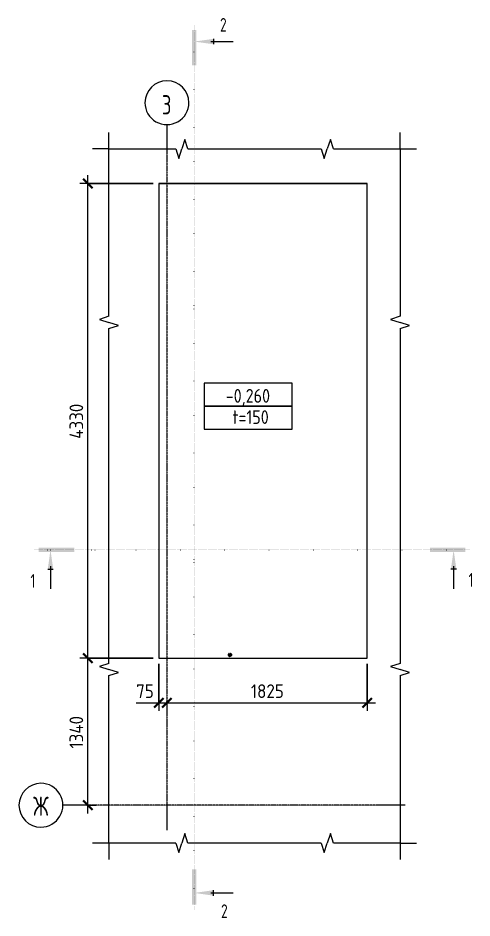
# Model space of a CAD drawing. Header units: millimetres. Extents: x 17973 to 40715, y -1353 to 27138.
# Drawn here: x 17973 to 22110, y 18932 to 27138 of the extents above; entities that cross this region are included whole.
import ezdxf

# ---------------------------------------------------------------- set-up
doc = ezdxf.new("R2010")
doc.units = ezdxf.units.MM
doc.linetypes.add('02 Штрихпунктирная _20 мм_', pattern=[25, 20, -2.5, 0, -2.5])
doc.linetypes.add('04 Пунктир 10мм', pattern=[10, 0, -10])
for name, color, linetype, lineweight in [('AA_Dim', 7, 'Continuous', 9), ('AA_Dim-50', 7, 'Continuous', 9), ('AA_Linii', 7, 'Continuous', 9), ('AA_Oformlenie', 7, 'Continuous', 9), ('AA_Razrez', 7, 'Continuous', 9), ('AA_Vinoska', 7, 'Continuous', 9), ('AF_Perekritie_Опалубка', 253, 'Continuous', 20), ('Gen_Text', 7, 'Continuous', 9), ('KR_Detal', 7, 'Continuous', 20), ('KR_Fundament', 7, 'Continuous', 20), ('Оси', 7, 'Continuous', 9)]:
    doc.layers.add(name, color=color, linetype=linetype, lineweight=lineweight)
doc.styles.add('ISOCPEUR', font='isocpeur.ttf', dxfattribs={"width": 0.7, "height": 175})
doc.styles.add('ISOCPEUR_1', font='isocpeur.ttf', dxfattribs={"width": 0.7, "height": 125})
doc.styles.add('ISOCPEUR_2', font='isocpeur.ttf', dxfattribs={"width": 0.9, "height": 125})
doc.styles.add('ISOCPEUR_3', font='isocpeur.ttf', dxfattribs={"width": 0.85, "height": 125})
doc.dimstyles.new('00_Точн_3_знака__прозр_', dxfattribs={"dimscale": 304.8, "dimtxt": 124.497647, "dimasz": 0.278871, "dimexe": 0.246063, "dimexo": 0.164042, "dimgap": 0.016404, "dimtad": 1, "dimdec": 3, "dimrnd": 0.001, "dimdsep": 46, "dimtxsty": 'ISOCPEUR_2', "dimblk1": 'OBLIQUE', "dimblk2": 'OBLIQUE', "dimsah": 1, "dimcen": 0.09, "dimdle": 0.246063, "dimazin": 0, "dimtfac": 1, "dimtdec": 4, "dimtix": 1, "dimtmove": 1, "dimatfit": 3, "dimfxl": 1, "dimtvp": 1, "dimtolj": 1, "dimtzin": 0, "dimlwd": 18, "dimlwe": 18, "dimarcsym": 2})
doc.dimstyles.new('00_Точн_3_знака__прозр__1', dxfattribs={"dimscale": 304.8, "dimtxt": 124.497647, "dimasz": 0.278871, "dimexe": 0.246063, "dimexo": 0.164042, "dimgap": 0.016404, "dimtad": 1, "dimdec": 3, "dimrnd": 0.001, "dimdsep": 46, "dimtxsty": 'ISOCPEUR_2', "dimblk1": 'OBLIQUE', "dimblk2": 'OBLIQUE', "dimsah": 1, "dimcen": 0.09, "dimdle": 0.246063, "dimazin": 0, "dimtfac": 1, "dimtdec": 4, "dimtix": 1, "dimtmove": 0, "dimatfit": 3, "dimfxl": 1, "dimtvp": 1, "dimtolj": 1, "dimtzin": 0, "dimlwd": 18, "dimlwe": 18, "dimarcsym": 2})

# ---------------------------------------------------------------- blocks, each defined once
blk = doc.blocks.new('204_Плита по профлисту с монолитным слоем с вырезанием плиты_ГОСТ 24045-2016__Фунд_Перекрытие_ - Н75-4331534-Схема расположения монолитной плиты по профилированному листу в_о 3_Ж на отм_ -0_260')
at = {"layer": 'KR_Fundament'}
for p, q in [((4330, 1900), (0, 1900)), ((0, 1900), (0, 0)), ((4330, 0), (4330, 1900)), ((0, 0), (4330, 0))]:
    blk.add_line(p, q, dxfattribs=at)
blk = doc.blocks.new('Кровельный саморез - Кровелный саморез 4_8х25-4161711-Схема расположения монолитной плиты по профилированному листу в_о 3_Ж на отм_ -0_260')
at = {"layer": 'KR_Detal', "lineweight": 60}
for start, end in [(360, 180), (180, 360)]:
    blk.add_arc((0, 0), 1.79, start, end, dxfattribs=at)
blk = doc.blocks.new('011_Прямоугольник обрыва _ЭлУзла_ - 011_Прямоугольник обрыва _ЭлУзла_-4327868-Схема расположения монолитной плиты по профилированному листу в_о 3_Ж на отм_ -0_260')
at = {"layer": 'AA_Oformlenie'}
for p, q in [((0, -1526.1), (0, 0)), ((0, 0), (608.4, 0)), ((719.7, 0), (1935.2, 0)), ((2046.5, 0), (2653.6, 0)), ((2653.6, 0), (2653.6, -1526.1)), ((0, -4691), (0, -1637.4)), ((2653.6, -1637.4), (2653.6, -4691)), ((0, -6329.7), (0, -4802.3)), ((2653.6, -4802.3), (2653.6, -6329.7)), ((608.4, -6329.7), (0, -6329.7)), ((1935.2, -6329.7), (719.7, -6329.7)), ((2653.6, -6329.7), (2046.5, -6329.7))]:
    blk.add_line(p, q, dxfattribs=at)
blk = doc.blocks.new('Ось сетки - d_4мм-2765513-Схема расположения монолитной плиты по профилированному листу в_о 3_Ж на отм_ -0_260')
at = {"layer": 'Оси'}
for start, end in [(360, 180), (360, 180), (180, 360), (180, 360)]:
    blk.add_arc((0, 0), 4, start, end, dxfattribs=at)
blk = doc.blocks.new('Разрез - Номер узла_ сзади-394133-Схема расположения монолитной плиты по профилированному листу в_о 3_Ж на отм_ -0_260')
at = {"layer": 'AA_Razrez'}
for points in [[(7.33, 0.4), (7.33, -0.39), (0.87, -0.39), (0.87, 0.4)], [(3.5, -3.53), (2.5, -3.53), (3, 0)]]:
    blk.add_hatch(color=256, dxfattribs=at).paths.add_polyline_path(points)
for p, q in [((3, -3), (3, -7.1)), ((2.5, -3.53), (3.5, -3.53))]:
    blk.add_line(p, q, dxfattribs=at)
blk = doc.blocks.new('Разрез - Номер узла_ спереди-394134-Схема расположения монолитной плиты по профилированному листу в_о 3_Ж на отм_ -0_260')
at = {"layer": 'AA_Razrez'}
for points in [[(7.33, 0.4), (7.33, -0.39), (0.87, -0.39), (0.87, 0.4)], [(3.5, -3.53), (2.5, -3.53), (3, 0)]]:
    blk.add_hatch(color=256, dxfattribs=at).paths.add_polyline_path(points)
for p, q in [((3, -3), (3, -7.1)), ((2.5, -3.53), (3.5, -3.53))]:
    blk.add_line(p, q, dxfattribs=at)
blk = doc.blocks.new('DIMBLOCK1-Схема расположения монолитной плиты по профилированному листу в_о 3_Ж на отм_ -0_260')
at = {"layer": 'AA_Dim-50', "lineweight": 18}
for p, q in [((19255.1, 21250), (19255.1, 20819.2)), ((19255.1, 20894.2), (19255.1, 21250)), ((19049.8, 20894.2), (19257.8, 20894.2)), ((19180.1, 20894.2), (19330.1, 20894.2)), ((19257.8, 20894.2), (19292.6, 20894.2)), ((19330.1, 20904.3), (19330.1, 20819.2)), ((19330.1, 20894.2), (19330.1, 20904.3))]:
    blk.add_line(p, q, dxfattribs=at)
at = {"layer": 'AA_Dim-50', "lineweight": 30}
for p, q in [((19255.1, 20894.2), (19297.6, 20936.7)), ((19330.1, 20894.2), (19372.6, 20936.7)), ((19255.1, 20894.2), (19212.6, 20851.7)), ((19330.1, 20894.2), (19287.6, 20851.7))]:
    blk.add_line(p, q, dxfattribs=at)
at = {"layer": 'AA_Dim-50', "color": 0, "lineweight": 18, "insert": (19049.8, 21062.5), "char_height": 125, "width": 189.619, "attachment_point": 1, "line_spacing_factor": 1.149209, "style": 'ISOCPEUR_2'}
blk.add_mtext('75', dxfattribs=at)
blk = doc.blocks.new('_Oblique')
at = {"color": 0, "linetype": 'ByBlock', "lineweight": -2}
blk.add_line((-0.5, -0.5), (0.5, 0.5), dxfattribs=at)
blk = doc.blocks.new('DIMBLOCK2-Схема расположения монолитной плиты по профилированному листу в_о 3_Ж на отм_ -0_260')
at = {"layer": 'AA_Dim-50', "lineweight": 18}
for p, q in [((21155.1, 21250), (21155.1, 20819.2)), ((21155.1, 20894.2), (21155.1, 21250)), ((19330.1, 20904.3), (19330.1, 20819.2)), ((19330.1, 20894.2), (19330.1, 20904.3)), ((19330.1, 20894.2), (21230.1, 20894.2))]:
    blk.add_line(p, q, dxfattribs=at)
at = {"layer": 'AA_Dim-50', "lineweight": 30}
for p, q in [((19330.1, 20894.2), (19372.6, 20936.7)), ((21155.1, 20894.2), (21197.6, 20936.7)), ((19330.1, 20894.2), (19287.6, 20851.7)), ((21155.1, 20894.2), (21112.6, 20851.7))]:
    blk.add_line(p, q, dxfattribs=at)
at = {"layer": 'AA_Dim-50', "color": 0, "lineweight": 18, "insert": (20095.3, 21062.5), "char_height": 125, "width": 353.382, "attachment_point": 1, "line_spacing_factor": 1.149209, "style": 'ISOCPEUR_2'}
blk.add_mtext('1825', dxfattribs=at)
blk = doc.blocks.new('DIMBLOCK3-Схема расположения монолитной плиты по профилированному листу в_о 3_Ж на отм_ -0_260')
at = {"layer": 'AA_Dim-50', "lineweight": 30}
for p, q in [((18610.4, 21300), (18567.9, 21342.5)), ((18610.4, 21300), (18652.9, 21257.5)), ((18610.4, 19960), (18567.9, 20002.5)), ((18610.4, 19960), (18652.9, 19917.5))]:
    blk.add_line(p, q, dxfattribs=at)
at = {"layer": 'AA_Dim-50', "lineweight": 18}
for p, q in [((19205.1, 21300), (18535.4, 21300)), ((18610.4, 19885), (18610.4, 21300)), ((18610.4, 21300), (19205.1, 21300)), ((18600.3, 19960), (18685.4, 19960)), ((18610.4, 19960), (18600.3, 19960))]:
    blk.add_line(p, q, dxfattribs=at)
at = {"layer": 'AA_Dim-50', "color": 0, "lineweight": 18, "insert": (18442.1, 20476.8), "char_height": 125, "width": 367.747, "attachment_point": 1, "rotation": 90, "line_spacing_factor": 1.149209, "style": 'ISOCPEUR_2'}
blk.add_mtext('1340', dxfattribs=at)
blk = doc.blocks.new('DIMBLOCK4-Схема расположения монолитной плиты по профилированному листу в_о 3_Ж на отм_ -0_260')
at = {"layer": 'AA_Dim-50', "lineweight": 18}
for p, q in [((18610.4, 21300), (18610.4, 25705)), ((19205.1, 25630), (18535.4, 25630)), ((18610.4, 25630), (19205.1, 25630)), ((19205.1, 21300), (18535.4, 21300)), ((18610.4, 21300), (19205.1, 21300))]:
    blk.add_line(p, q, dxfattribs=at)
at = {"layer": 'AA_Dim-50', "lineweight": 30}
for p, q in [((18610.4, 25630), (18567.9, 25672.5)), ((18610.4, 25630), (18652.9, 25587.5)), ((18610.4, 21300), (18567.9, 21342.5)), ((18610.4, 21300), (18652.9, 21257.5))]:
    blk.add_line(p, q, dxfattribs=at)
at = {"layer": 'AA_Dim-50', "color": 0, "lineweight": 18, "insert": (18442.1, 23301), "char_height": 125, "width": 393.604, "attachment_point": 1, "rotation": 90, "line_spacing_factor": 1.149209, "style": 'ISOCPEUR_2'}
blk.add_mtext('4330', dxfattribs=at)
blk = doc.blocks.new('042_М_ФундПлиты_ТолщинаОтметка - 042_М_ФундПлиты_ТолщинаОтметка-647274-Схема расположения монолитной плиты по профилированному листу в_о 3_Ж на отм_ -0_260')
at = {"layer": 'AA_Vinoska'}
for p, q in [((8, 4.17), (-8, 4.17)), ((-8, 4.17), (-8, 0)), ((8, 0), (8, 4.17)), ((8, 0), (-8, 0)), ((-8, 0), (-8, -4.17)), ((-8, 0), (8, 0)), ((8, -4.17), (8, 0)), ((-8, -4.17), (8, -4.17))]:
    blk.add_line(p, q, dxfattribs=at)

msp = doc.modelspace()

# ---------------------------------------------------------------- linework, layer by layer
at = {"layer": 'AA_Linii'}
msp.add_line((19255.0087, 25630.0001), (21155.0617, 25630.0001), dxfattribs=at)
at = {"layer": 'AA_Razrez', "linetype": '04 Пунктир 10мм'}
for p, q in [((19579.4587, 19010.3533), (19579.4587, 27072.9239)), ((18118.9847, 22288.6658), (22092.8022, 22288.6658))]:
    msp.add_line(p, q, dxfattribs=at)
at = {"layer": 'AA_Vinoska'}
for p, q in [((18801.4418, 25944.0968), (18801.4418, 26094.0968)), ((19493.0081, 26030.7469), (19464.8538, 25944.0968)), ((19521.1625, 25944.0968), (19493.0081, 26030.7469)), ((20819.8321, 26030.7469), (20791.6778, 25944.0968)), ((20847.9864, 25944.0968), (20819.8321, 26030.7469)), ((21455.0897, 25944.0968), (21455.0897, 26094.0968)), ((18801.4418, 25944.0968), (18651.4418, 25944.0968)), ((19409.8538, 25944.0968), (19437.3538, 25857.4942)), ((19437.3538, 25857.4942), (19464.8538, 25944.0968)), ((20736.6778, 25944.0968), (20764.1778, 25857.4942)), ((20764.1778, 25857.4942), (20791.6778, 25944.0968)), ((21455.0897, 25944.0968), (21605.0897, 25944.0968)), ((18801.4418, 24417.9813), (18714.7917, 24389.827)), ((18714.7917, 24389.827), (18801.4418, 24361.6726)), ((21455.0897, 24417.9813), (21368.4396, 24389.827)), ((21368.4396, 24389.827), (21455.0897, 24361.6726)), ((18888.0444, 24334.1726), (18801.4418, 24361.6726)), ((18801.4418, 24306.6726), (18888.0444, 24334.1726)), ((21541.6923, 24334.1726), (21455.0897, 24361.6726)), ((21455.0897, 24306.6726), (21541.6923, 24334.1726)), ((18801.4418, 21253.1331), (18714.7917, 21224.9787)), ((18714.7917, 21224.9787), (18801.4418, 21196.8244)), ((18888.0444, 21169.3244), (18801.4418, 21196.8244)), ((21455.0897, 21253.1331), (21368.4396, 21224.9787)), ((21368.4396, 21224.9787), (21455.0897, 21196.8244)), ((21541.6923, 21169.3244), (21455.0897, 21196.8244)), ((18801.4418, 21141.8244), (18888.0444, 21169.3244)), ((21455.0897, 21141.8244), (21541.6923, 21169.3244)), ((19493.0081, 19701.0504), (19464.8538, 19614.4003)), ((19521.1625, 19614.4003), (19493.0081, 19701.0504)), ((20819.8321, 19701.0504), (20791.6778, 19614.4003)), ((20847.9864, 19614.4003), (20819.8321, 19701.0504)), ((18801.4418, 19614.4003), (18651.4418, 19614.4003)), ((18801.4418, 19614.4003), (18801.4418, 19464.4003)), ((19409.8538, 19614.4003), (19437.3538, 19527.7977)), ((19437.3538, 19527.7977), (19464.8538, 19614.4003)), ((20736.6778, 19614.4003), (20764.1778, 19527.7977)), ((20764.1778, 19527.7977), (20791.6778, 19614.4003)), ((21455.0897, 19614.4003), (21605.0897, 19614.4003)), ((21455.0897, 19614.4003), (21455.0897, 19464.4003))]:
    msp.add_line(p, q, dxfattribs=at)
at = {"layer": 'AF_Perekritie_Опалубка'}
for p, q in [((21155.0616, 25630.0001), (19255.0617, 25630.0001)), ((19255.0617, 25630.0001), (19255.0617, 21300.0003)), ((21155.0616, 21300.0003), (21155.0616, 25630.0001)), ((19255.0617, 21300.0003), (21155.0616, 21300.0003))]:
    msp.add_line(p, q, dxfattribs=at)
at = {"layer": 'Оси'}
for p, q in [((19330.0616, 26165.4048), (19330.0616, 25915.4048)), ((18631.904, 19960), (18381.904, 19960)), ((19330.0616, 19982.974), (19330.0616, 19732.974)), ((21501.0076, 19960), (21251.0076, 19960))]:
    msp.add_line(p, q, dxfattribs=at)
at = {"layer": 'Оси', "linetype": '02 Штрихпунктирная _20 мм_'}
for p, q in [((19330.0616, 25915.4048), (19330.0616, 19982.974)), ((21251.0076, 19960), (18631.904, 19960))]:
    msp.add_line(p, q, dxfattribs=at)

# ---------------------------------------------------------------- block references
at = {"layer": 'AA_Oformlenie'}
msp.add_blockref('011_Прямоугольник обрыва _ЭлУзла_ - 011_Прямоугольник обрыва _ЭлУзла_-4327868-Схема расположения монолитной плиты по профилированному листу в_о 3_Ж на отм_ -0_260', (18801.4418, 25944.0968), dxfattribs=at)
at = {"layer": 'AA_Razrez', "extrusion": (0, 0, -1), "xscale": 49.99999999999998, "yscale": 49.99999999999998, "zscale": 49.99999999999998, "rotation": 270.0000000000002}
msp.add_blockref('Разрез - Номер узла_ сзади-394133-Схема расположения монолитной плиты по профилированному листу в_о 3_Ж на отм_ -0_260', (-19579.4587, 27072.9239), dxfattribs=at)
at = {"layer": 'AA_Razrez', "xscale": 49.99999999999998, "yscale": 49.99999999999998, "zscale": 49.99999999999998}
msp.add_blockref('Разрез - Номер узла_ спереди-394134-Схема расположения монолитной плиты по профилированному листу в_о 3_Ж на отм_ -0_260', (18118.9847, 22288.6658), dxfattribs=at)
at = {"layer": 'AA_Razrez', "extrusion": (0, 0, -1), "xscale": 49.99999999999998, "yscale": 49.99999999999998, "zscale": 49.99999999999998}
msp.add_blockref('Разрез - Номер узла_ сзади-394133-Схема расположения монолитной плиты по профилированному листу в_о 3_Ж на отм_ -0_260', (-22092.8022, 22288.6658), dxfattribs=at)
at = {"layer": 'AA_Razrez', "xscale": 49.99999999999998, "yscale": 49.99999999999998, "zscale": 49.99999999999998, "rotation": 90}
msp.add_blockref('Разрез - Номер узла_ спереди-394134-Схема расположения монолитной плиты по профилированному листу в_о 3_Ж на отм_ -0_260', (19579.4587, 19010.3533), dxfattribs=at)
at = {"layer": 'AA_Vinoska', "xscale": 49.99999999999998, "yscale": 49.99999999999998, "zscale": 49.99999999999998}
msp.add_blockref('042_М_ФундПлиты_ТолщинаОтметка - 042_М_ФундПлиты_ТолщинаОтметка-647274-Схема расположения монолитной плиты по профилированному листу в_о 3_Ж на отм_ -0_260', (20070.5042, 23598.3358), dxfattribs=at)
at = {"layer": 'KR_Detal', "rotation": 280.9367743820787}
msp.add_blockref('Кровельный саморез - Кровелный саморез 4_8х25-4161711-Схема расположения монолитной плиты по профилированному листу в_о 3_Ж на отм_ -0_260', (19905.8571, 21331.2159), dxfattribs=at)
at = {"layer": 'KR_Fundament', "rotation": 89.9999999999999}
msp.add_blockref('204_Плита по профлисту с монолитным слоем с вырезанием плиты_ГОСТ 24045-2016__Фунд_Перекрытие_ - Н75-4331534-Схема расположения монолитной плиты по профилированному листу в_о 3_Ж на отм_ -0_260', (21155.0617, 21300.0003), dxfattribs=at)
at = {"layer": 'Оси', "xscale": 49.99999999999998, "yscale": 49.99999999999998, "zscale": 49.99999999999998}
for p, rotation in [((19330.0616, 26365.4048), 180), ((18181.904, 19960), 89.99999999999984)]:
    msp.add_blockref('Ось сетки - d_4мм-2765513-Схема расположения монолитной плиты по профилированному листу в_о 3_Ж на отм_ -0_260', p, dxfattribs=dict(at, rotation=rotation))

# ---------------------------------------------------------------- texts
at = {"layer": 'AA_Razrez', "char_height": 125, "attachment_point": 1, "style": 'ISOCPEUR_1'}
for s, insert, width in [('\\fISOCPEUR|b0|i0|c204|p34|;\\W.7;2', (19814.1652, 27137.8472), 75.759469), ('\\fISOCPEUR|b0|i0|c204|p34|;\\W.7;1', (22078.7734, 22077.2615), 53.312219), ('\\fISOCPEUR|b0|i0|c204|p34|;\\W.7;1', (18086.4634, 22067.6744), 53.312219), ('\\fISOCPEUR|b0|i0|c204|p34|;\\W.7;2', (19823.7523, 19056.7841), 75.759469)]:
    msp.add_mtext(s, dxfattribs=dict(at, insert=insert, width=width))
at = {"layer": 'AA_Vinoska', "insert": (19866.025, 23755.0349), "char_height": 125, "width": 504.261437, "attachment_point": 1, "style": 'ISOCPEUR_3'}
msp.add_mtext('-0,260', dxfattribs=at)
at = {"layer": 'Gen_Text', "insert": (19928.2057, 23561.2098), "char_height": 125, "width": 419.082141, "attachment_point": 1, "style": 'ISOCPEUR_3'}
msp.add_mtext('t=150', dxfattribs=at)
at = {"layer": 'Оси', "char_height": 175, "attachment_point": 1, "style": 'ISOCPEUR'}
for s, insert, width in [('\\fISOCPEUR|b0|i0|c204|p34|;\\W.7;3', (19284.8019, 26433.9507), 103.818531), ('\\fISOCPEUR|b0|i0|c204|p34|;\\W.7;Ж', (18110.6154, 20038.519), 148.713031)]:
    msp.add_mtext(s, dxfattribs=dict(at, insert=insert, width=width))

# ---------------------------------------------------------------- dimensions: what is measured, and where the dimension line sits
at = {"layer": 'AA_Dim', "lineweight": 18}
for base, p1, p2, override, picture, middle in [((18610.3915, 25630.0001), (19255.0617, 21300.0003), (19255.0617, 25630.0001), {"dimpost": '<>', "dimfxl": 4329.999831}, 'DIMBLOCK4-Схема расположения монолитной плиты по профилированному листу в_о 3_Ж на отм_ -0_260', (18542.8915, 23465.0002)), ((18610.3915, 21300.0003), (18550.2874, 19960), (19255.0617, 21300.0003), {"dimpost": '<>', "dimfxl": 1514.036839}, 'DIMBLOCK3-Схема расположения монолитной плиты по профилированному листу в_о 3_Ж на отм_ -0_260', (18542.8915, 20630.0001))]:
    dim = msp.add_linear_dim(base=base, p1=p1, p2=p2, angle=90, dimstyle='00_Точн_3_знака__прозр__1', override=override, dxfattribs=at)
    dim.commit()
    dim.dimension.update_dxf_attribs({"geometry": picture, "text_midpoint": middle})
dim = msp.add_linear_dim(base=(19330.0616, 20894.2225), p1=(19255.0617, 21300.0003), p2=(19330.0616, 20954.3265), dimstyle='00_Точн_3_знака__прозр_', override={"dimpost": '<>', "dimfxl": 353.71643}, dxfattribs=at)
dim.commit()
dim.dimension.update_dxf_attribs({"geometry": 'DIMBLOCK1-Схема расположения монолитной плиты по профилированному листу в_о 3_Ж на отм_ -0_260', "text_midpoint": (19144.5945, 20979.1961), "dimtype": 160})
dim = msp.add_linear_dim(base=(21155.0616, 20894.2225), p1=(19330.0616, 20954.3265), p2=(21155.0616, 21300.0003), dimstyle='00_Точн_3_знака__прозр__1', override={"dimpost": '<>', "dimfxl": 1857.448607}, dxfattribs=at)
dim.commit()
dim.dimension.update_dxf_attribs({"geometry": 'DIMBLOCK2-Схема расположения монолитной плиты по профилированному листу в_о 3_Ж на отм_ -0_260', "text_midpoint": (20242.5616, 20961.7225)})

doc.saveas('drawing.dxf')
